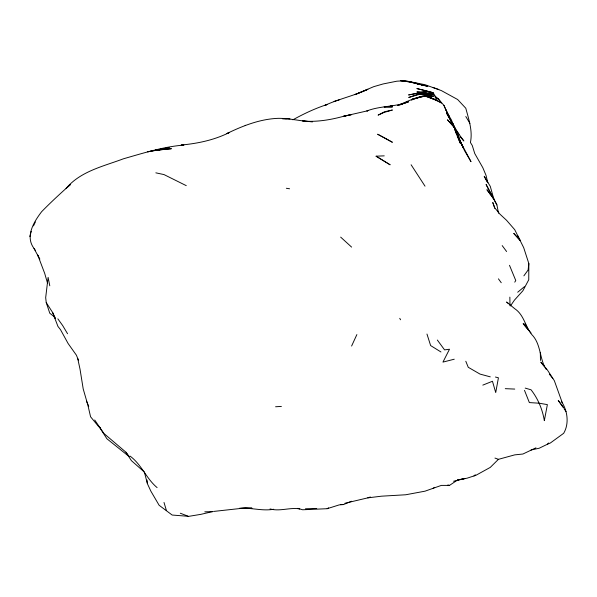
<?xml version="1.0" encoding="UTF-8"?>
<svg xmlns="http://www.w3.org/2000/svg" width="597" height="597" viewBox="0 0 597 597"><rect width="100%" height="100%" fill="white"/><g stroke="black" fill="none" stroke-linecap="round" stroke-linejoin="round"><path stroke-width="0.9" d="M494.764 208.353L492.771 202.495L494.786 207.868L500.04 214.248L506.592 220.33L514.748 229.711L523.703 247.68L528.838 263.561L528.121 269.993L523.875 275.844M33.723 248.009C25.037 236.002 34.096 221.584 41.641 211.689C50.775 202.323 60.491 193.383 70.304 184.637L66.11 188.398C80.55 171.19 103.408 166.347 123.43 158.795C143.235 153.138 163.354 146.705 183.936 145.056L181.19 145.049C197.786 143.496 214.241 140.056 229.248 132.564L226.696 133.646C242.822 125.81 260.083 119.004 278.195 118.34C289.806 118.199 301.045 121.363 312.619 121.751L302.694 121.012C316.32 122.206 330.208 119.96 343.335 116.348L367.924 110.729L366.849 110.952C380.311 105.706 395.251 107.064 408.706 101.759L399.96 104.781M29.85 236.628L31.231 231.352M351.603 346.036L356.872 334.581M33.484 225.905L35.35 221.972M535.934 447.84L522.905 454.026L514.748 454.869L498.428 459.332L490.271 467.399L475.891 475.316L467.026 478.204L457.645 479.973L449.489 485.406L441.332 485.398L425.019 491.174L405.699 494.771L381.52 496.182L368.058 497.831M514.748 282.157L515.763 280.523L509.495 265.307M510.487 305.903L514.442 300.127L522.905 290.739L528.748 279.777L528.838 263.561M531.061 449.966L539.218 448.228L547.374 444.258L548.636 442.981M473.958 475.981L475.294 474.764M517.696 292.231L524.412 286.694M433.176 488.286L434.661 487.353M297.769 508.36L302.664 509.771L327.134 508.704L328.619 507.875M292.888 119.818C303.843 113.743 315.209 108.385 327.134 104.512L324.708 105.468C338.678 98.96 353.939 95.811 367.916 89.274L354.931 94.654L373.722 86.669L383.147 83.946L396.871 81.192L405.072 80.707L425.019 84.699L441.332 90.58L457.645 99.512L465.802 108.251C468.772 119.475 472.831 130.862 470.421 142.496L472.272 145.511L474.742 153.504L482.816 167.682L485.995 175.272L487.824 182.786M400.52 104.796L407.885 101.453M383.468 112.721L378.102 115.117L384.55 111.751L392.393 110.02L384.237 112.385M245.158 125.467L245.561 125.295M547.374 444.258L550.397 442.974L563.687 433.288C569.135 423.967 567.672 411.811 562.27 402.736L554.344 380.699L547.374 369.946L540.837 362.103L543.904 365.998M327.134 508.704L339.245 504.883L343.447 504.569L351.603 501.249M482.816 385.117L492.458 381.267L495.719 392.572L498.428 377.819L495.435 377.028M397.908 105.333C409.258 100.953 420.542 93.938 433.176 96.386L425.019 94.259L419.281 94.132L430.228 94.438L425.019 94.259L429.198 95.789M367.924 497.861L370.364 496.965M411.296 100.124L422.527 96.005L433.176 96.386M339.327 99.826L334.022 101.423M389.266 106.505L392.393 105.729L389.729 106.453M344.872 503.278L367.67 497.891M454.25 359.207L442.952 362.103L449.489 349.23L444.564 349.887L437.347 340.036M453.541 481.249L465.093 478.495L457.645 479.973M212.517 511.629L200.898 514.345L188.913 516.323M425.019 91.804L408.706 94.923L425.019 91.804L416.863 91.975L419.624 92.289M169.309 147.608L155.839 150.056L156.907 149.862M213.726 511.42L245.568 507.913L252.009 508.151L239.457 508.346C250.859 507.383 262.18 511.316 273.672 509.263M275.59 406.758L281.396 406.415M376.08 156.183L390.028 164.742L376.08 156.183L384.237 155.854M305.463 508.778L316.731 508.465M204.778 511.83L212.935 511.622M289.978 118.9L282.351 118.684L286.351 118.825M423.736 93.296L417.49 93.095L425.019 92.766L433.176 94.117M425.519 93.348L428.198 93.438M505.271 388.669L514.748 389.08M340.73 504.435L343.447 504.569M187.928 516.271L172.152 515.039L159.123 505.271L150.877 491.189L147.429 483.764M428.847 93.326L431.616 93.639L425.019 90.513L416.863 88.565L433.176 92.714L435.795 97.386M270.038 508.95C279.874 511.674 289.717 507.256 299.709 508.875L297.97 508.39M286.351 188.264L289.575 188.779M405.975 81.558L400.55 80.662L408.706 81.58L427.84 86.393L408.706 81.438M407.781 81.856L409.587 82.147M411.4 82.446L416.825 83.341M155.839 172.839L163.996 174.578L186.271 185.652M425.019 90.513L433.176 92.714M490.271 376.849L480.018 374.088L468.249 367.289L465.802 361.26M433.176 94.998L425.019 92.766L416.863 94.624L408.744 97.468L425.019 92.766L426.616 93.505M447.862 484.965L449.489 485.406M525.203 388.102L531.061 389.804C538.039 398.789 542.501 409.43 544.33 420.639L547.374 404.617L539.218 403.214L529.36 402.579L524.487 390.341M433.176 87.543L438.795 89.49M435.049 97.923L438.392 99.147L443.937 105.356L447.22 112.878L451.377 119.9L460.638 142.81L463.279 147.795L457.645 135.392M494.95 458.063L498.428 459.332M180.309 513.233L188.465 516.338M436.191 97.923L438.586 99.027L441.332 102.968M440.952 351.969L430.631 345.573L426.967 334.036M144.631 472.287L131.362 460.608L125.997 452.265L103.953 433.512L94.707 420.012M431.765 93.55L438.586 99.027M340.663 237.113L351.603 247.106M100.483 428.109L98.736 426.691L90.58 416.796L87.878 405.117L83.214 388.975L80.028 369.207L77.707 358.446L76.423 355.222L68.095 343.484L60.506 329.678L57.954 326.432L52.603 312.455L46.238 302.604L45.678 297.619L48.103 277.381L49.79 285.821M508.457 303.582L506.592 302.015L514.748 308.716C524.77 315.35 525.278 328.156 533.352 336.305C540.322 344.962 539.889 356.872 544.509 366.483M130.071 456.108C141.549 464.518 146.31 478.637 157.093 487.6M520.091 240.352L513.853 233.502L520.091 240.352L517.726 235.733M459.951 136.452L463.847 140.959L455.22 129.198M531.061 333.022L523.166 323.649L528.241 329.835L524.95 323.29M549.33 374.17L552.815 378.446M563.687 407.684L558.24 400.415L562.934 407.132M502.196 245.606L506.592 251.531M125.997 452.265L129.191 456.623L106.893 438.75L99.781 427.706M498.435 278.844L501.249 282.739M57.857 318.843L62.64 325.499L67.558 333.753M563.978 408.624L566.06 411.609M55.222 318.447L53.812 316.395L49.797 313.253L46.238 302.604M411.109 164.765L425.019 186.174M561.344 401.326L562.27 402.736M34.148 248.531L35.499 250.636M544.927 367.297L546.397 369.588M458.996 134.34L452.795 124.318M465.802 116.512L469.929 123.37M464.235 150.153L470.996 161.668L460.877 142.676L452.392 122.669L457.503 135.034L454.563 127.482L446.638 113.221L454.563 127.482L463.862 149.325M399.744 318.32L400.55 319.776M447.601 113.572L449.489 117.027L445.705 109.385M33.962 248.427L38.432 256.598M496.898 204.875L486.145 184.6L496.898 204.875L498.532 213.241M39.872 259.113L37.753 255.098L44.723 273.471L47.432 282.881M487.145 181.928L484.219 176.294L490.279 186.346L493.801 199.017M52.603 312.455L55.372 318.186M452.645 124.572L453.802 126.997M454.571 128.609L457.645 135.071L454.362 127.601L460.287 141.967M443.937 105.356L447.22 112.878M86.528 401.214L88.737 406.326M77.707 358.446L78.431 360.133M457.003 135.497L460.183 143.079L454.451 127.542L450.817 120.221L452.578 124.46M455.048 130.392L456.802 134.631L454.451 127.542L447.593 119.9L454.451 127.542L456.72 134.609M164.003 502.45L166.406 510.487M144.444 472.331L147.332 483.413L147.011 479.995M540.307 352.387L540.494 360.439M509.86 297.127L509.98 305.761M400.55 104.348L397.99 105.326L400.55 104.348M416.863 98.005L411.93 99.303L425.019 96.02L436.549 100.206L441.332 102.841L427.28 96.139L436.549 100.206L425.019 96.02L416.863 98.005M351.603 114.594L343.447 116.311L351.603 114.594M155.839 150.257L147.675 151.787L163.996 149.019L155.839 150.257L171.257 148.728L155.839 150.257M392.311 106.908L384.237 106.908L392.311 106.908M417.922 83.923L416.863 83.744L425.019 85.602L417.922 83.923M386.095 138.75L377.632 134.221L392.393 142.287L386.095 138.75M490.271 194.197L486.928 189.704L493.816 199.01L490.271 194.197"/></g></svg>
